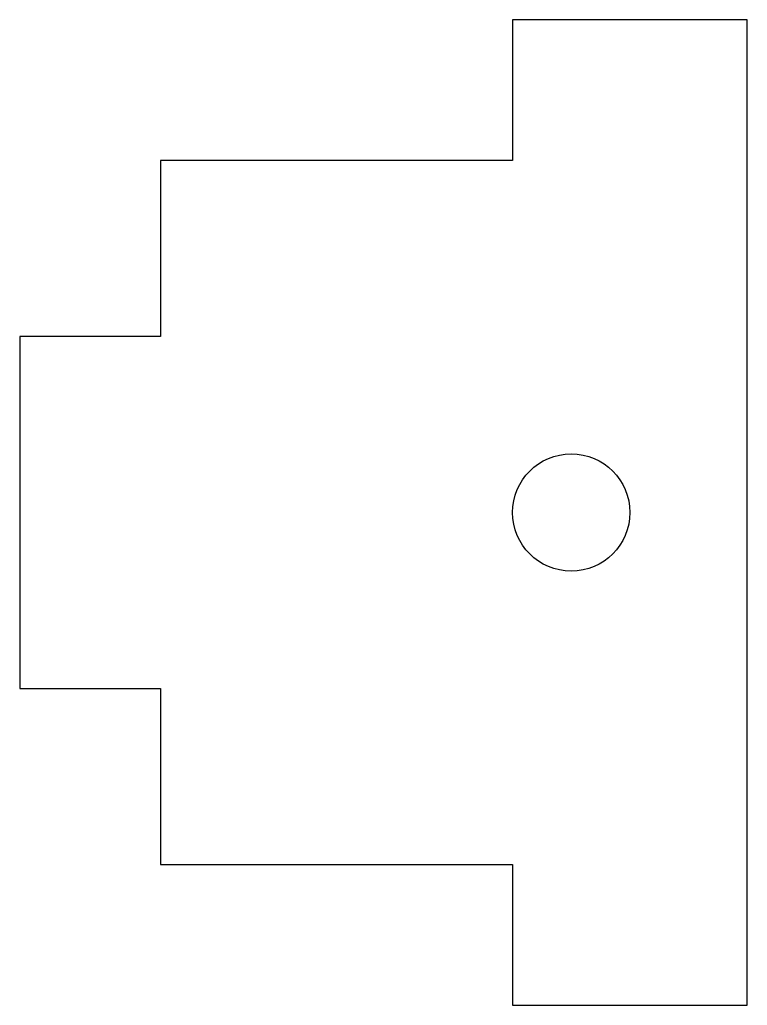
# Model space of a CAD drawing. Header units: millimetres. Extents: x -12 to 50, y -12 to 72.
import ezdxf

# ---------------------------------------------------------------- set-up
doc = ezdxf.new("R2010")
doc.units = ezdxf.units.MM

msp = doc.modelspace()

# ---------------------------------------------------------------- linework, layer by layer
msp.add_lwpolyline([(-12, 45), (-12, 15), (0, 15), (0, 0), (30, 0), (30, -12), (50, -12), (50, 72), (30, 72), (30, 60), (0, 60), (0, 45)], close=True)
msp.add_circle((35, 30), 5)

doc.saveas('drawing.dxf')
